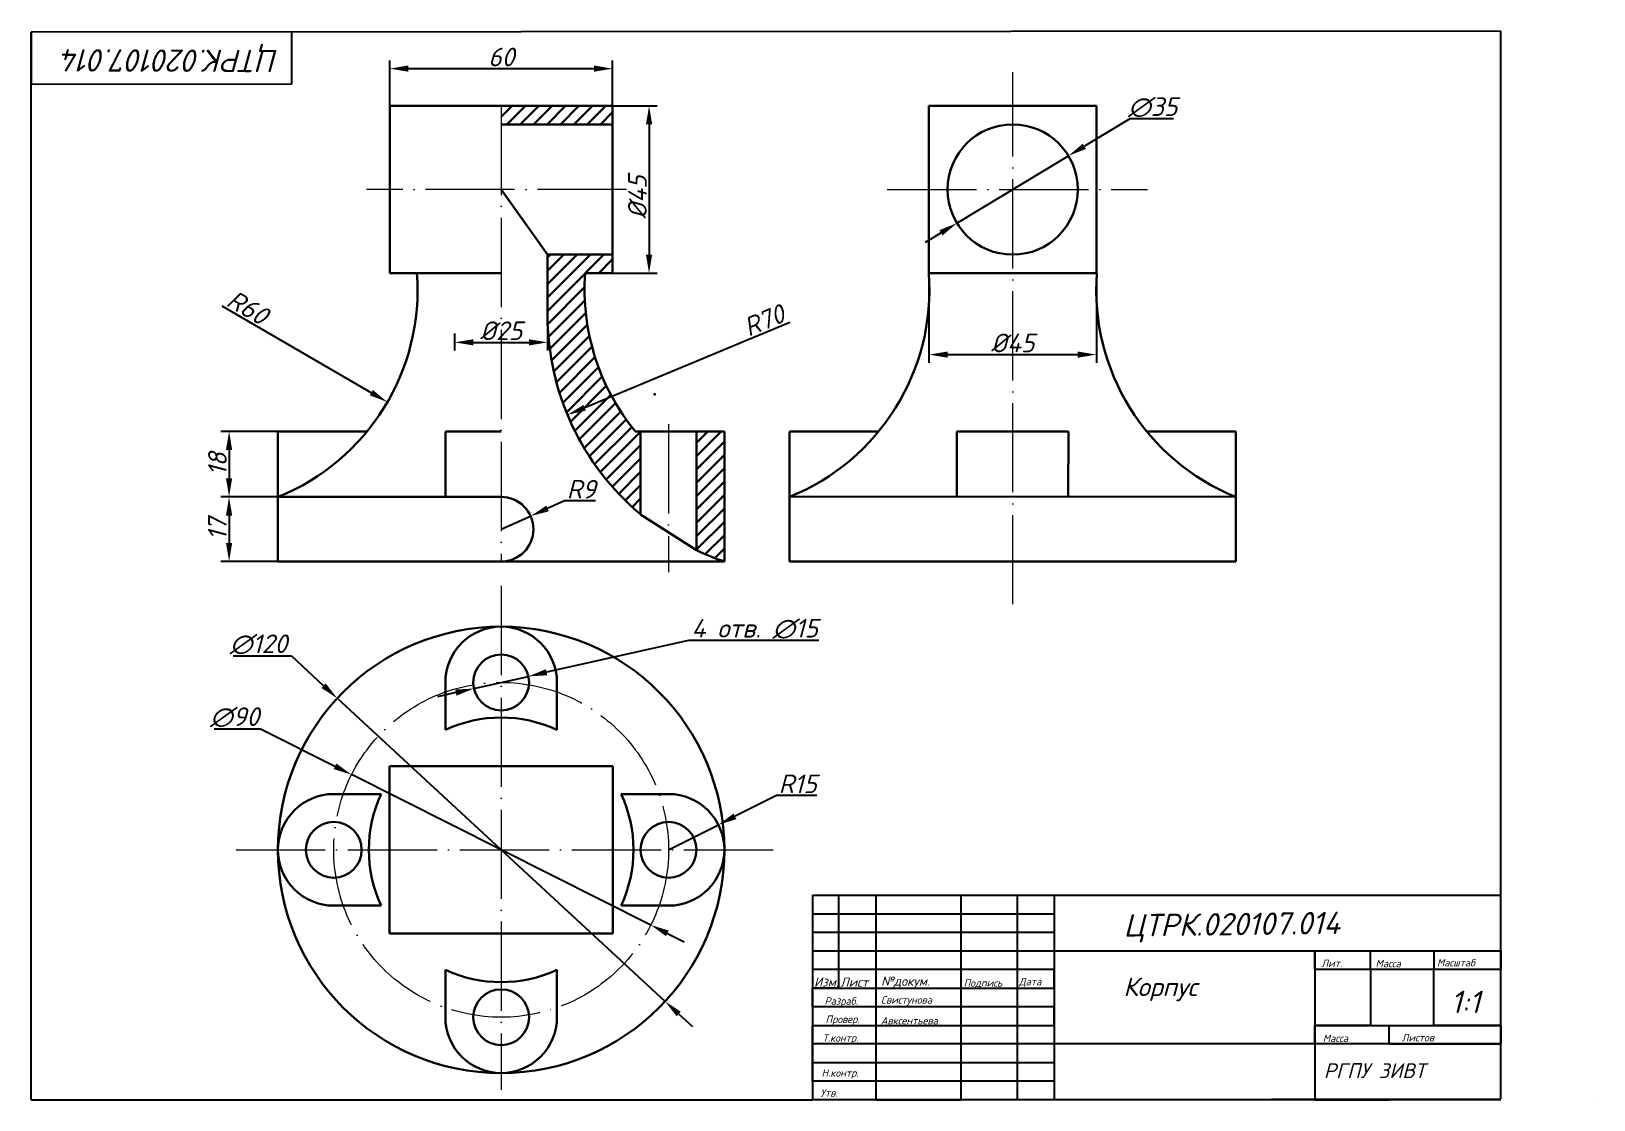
# Model space of a CAD drawing. Header units: millimetres. Extents: x 20 to 440, y 5 to 292.
import ezdxf

# ---------------------------------------------------------------- set-up
doc = ezdxf.new("R2010")
doc.units = ezdxf.units.MM
doc.linetypes.add('ACAD_ISO04W100', pattern=[30, 24, -3, 0, -3])
doc.layers.add('Оси', color=20, linetype='ACAD_ISO04W100', lineweight=20)
doc.layers.add('Основной', color=7, linetype='Continuous', lineweight=30)
for name, color, linetype in [('Размеры', 255, 'Continuous'), ('Рамка', 7, 'Continuous'), ('Текст', 7, 'Continuous')]:
    doc.layers.add(name, color=color, linetype=linetype)
doc.styles.get("Standard").update_dxf_attribs({"font": 'isocpeui.ttf'})
doc.dimstyles.new('Копия Standard', dxfattribs={"dimtxt": 5, "dimasz": 5, "dimexe": 2.18, "dimexo": 0.063, "dimtad": 1, "dimtoh": 1, "dimdec": 0, "dimdsep": 46, "dimtxsty": 'Standard', "dimcen": 0, "dimadec": 0, "dimazin": 0, "dimtfac": 1, "dimtdec": 0, "dimtmove": 0, "dimatfit": 3, "dimfxl": 1, "dimtolj": 1, "dimtzin": 0, "dimarcsym": 0})

# ---------------------------------------------------------------- blocks, each defined once
blk = doc.blocks.new('*D1')
at = {"layer": 'Defpoints', "color": 0, "transparency": 16777216}
for p in [(86.31, 184.68), (73.18, 167.05), (86.31, 167.05)]:
    blk.add_point(p, dxfattribs=at)
at = {"layer": 'Размеры', "color": 0, "lineweight": -2, "transparency": 16777216}
for p, q in [((86.25, 184.68), (71, 184.68)), ((73.18, 179.68), (73.18, 172.05)), ((86.25, 167.05), (71, 167.05))]:
    blk.add_line(p, q, dxfattribs=at)
at = {"layer": 'Размеры', "color": 0, "transparency": 16777216}
for points in [[(72.34, 179.68), (74.01, 179.68), (73.18, 184.68)], [(72.34, 172.05), (74.01, 172.05), (73.18, 167.05)]]:
    blk.add_solid(points, dxfattribs=at)
at = {"layer": 'Размеры', "color": 0, "transparency": 16777216, "insert": (70.05, 175.87), "char_height": 5, "attachment_point": 5, "rotation": 90}
blk.add_mtext('\\A1;18', dxfattribs=at)
blk = doc.blocks.new('*D2')
at = {"layer": 'Defpoints', "color": 0, "transparency": 16777216}
for p in [(86.31, 167.05), (73.18, 149.68), (86.31, 149.68)]:
    blk.add_point(p, dxfattribs=at)
at = {"layer": 'Размеры', "color": 0, "lineweight": -2, "transparency": 16777216}
for p, q in [((86.25, 167.05), (71, 167.05)), ((73.18, 162.05), (73.18, 154.68)), ((86.25, 149.68), (71, 149.68))]:
    blk.add_line(p, q, dxfattribs=at)
at = {"layer": 'Размеры', "color": 0, "transparency": 16777216}
for points in [[(72.34, 162.05), (74.01, 162.05), (73.18, 167.05)], [(72.34, 154.68), (74.01, 154.68), (73.18, 149.68)]]:
    blk.add_solid(points, dxfattribs=at)
at = {"layer": 'Размеры', "color": 0, "transparency": 16777216, "insert": (70.02, 158.37), "char_height": 5, "attachment_point": 5, "rotation": 90}
blk.add_mtext('\\A1;17', dxfattribs=at)
blk = doc.blocks.new('*D3')
at = {"layer": 'Defpoints', "color": 0, "transparency": 16777216}
for p in [(63.85, 222.68), (115.74, 192.56)]:
    blk.add_point(p, dxfattribs=at)
at = {"layer": 'Размеры', "color": 0, "lineweight": -2, "transparency": 16777216}
blk.add_line((71.22, 218.41), (111.42, 195.07), dxfattribs=at)
at = {"layer": 'Размеры', "color": 0, "transparency": 16777216}
blk.add_solid([(111.84, 195.79), (111, 194.35), (115.74, 192.56)], dxfattribs=at)
at = {"layer": 'Размеры', "color": 0, "transparency": 16777216, "insert": (78.15, 218), "char_height": 5, "attachment_point": 5, "rotation": 329.8645}
blk.add_mtext('\\A1;R60', dxfattribs=at)
blk = doc.blocks.new('*D4')
at = {"layer": 'Defpoints', "color": 0, "transparency": 16777216}
for p in [(154.24, 161.91), (146.31, 158.37)]:
    blk.add_point(p, dxfattribs=at)
at = {"layer": 'Размеры', "color": 0, "lineweight": -2, "transparency": 16777216}
for p, q in [((163.37, 165.99), (158.8, 163.95)), ((171.68, 165.99), (163.37, 165.99)), ((146.31, 158.37), (154.24, 161.91))]:
    blk.add_line(p, q, dxfattribs=at)
at = {"layer": 'Размеры', "color": 0, "transparency": 16777216}
blk.add_solid([(158.46, 164.71), (159.14, 163.19), (154.24, 161.91)], dxfattribs=at)
at = {"layer": 'Размеры', "color": 0, "transparency": 16777216, "insert": (167.84, 169.12), "char_height": 5, "attachment_point": 5}
blk.add_mtext('\\A1;R9', dxfattribs=at)
blk = doc.blocks.new('*D5')
at = {"layer": 'Defpoints', "color": 0, "transparency": 16777216}
for p in [(102.26, 112.91), (190.37, 31.45)]:
    blk.add_point(p, dxfattribs=at)
at = {"layer": 'Размеры', "color": 0, "lineweight": -2, "transparency": 16777216}
for p, q in [((74.3, 124.29), (89.95, 124.29)), ((89.95, 124.29), (98.59, 116.3)), ((190.37, 31.45), (102.26, 112.91)), ((194.04, 28.05), (197.71, 24.66))]:
    blk.add_line(p, q, dxfattribs=at)
at = {"layer": 'Размеры', "color": 0, "transparency": 16777216}
for points in [[(99.15, 116.92), (98.02, 115.69), (102.26, 112.91)], [(194.61, 28.66), (193.48, 27.44), (190.37, 31.45)]]:
    blk.add_solid(points, dxfattribs=at)
at = {"layer": 'Размеры', "color": 0, "transparency": 16777216, "insert": (81.09, 127.41), "char_height": 5, "attachment_point": 5}
blk.add_mtext('\\A1;∅120', dxfattribs=at)
blk = doc.blocks.new('*D6')
at = {"layer": 'Defpoints', "color": 0, "transparency": 16777216}
for p in [(106.11, 92.39), (186.52, 51.97)]:
    blk.add_point(p, dxfattribs=at)
at = {"layer": 'Размеры', "color": 0, "lineweight": -2, "transparency": 16777216}
for p, q in [((69.18, 104.71), (81.6, 104.71)), ((81.6, 104.71), (101.64, 94.63)), ((186.52, 51.97), (106.11, 92.39)), ((190.99, 49.72), (195.46, 47.48))]:
    blk.add_line(p, q, dxfattribs=at)
at = {"layer": 'Размеры', "color": 0, "transparency": 16777216}
for points in [[(102.01, 95.38), (101.27, 93.89), (106.11, 92.39)], [(191.36, 50.47), (190.62, 48.98), (186.52, 51.97)]]:
    blk.add_solid(points, dxfattribs=at)
at = {"layer": 'Размеры', "color": 0, "transparency": 16777216, "insert": (74.68, 107.83), "char_height": 5, "attachment_point": 5}
blk.add_mtext('\\A1;∅90', dxfattribs=at)
blk = doc.blocks.new('*D7')
at = {"layer": 'Defpoints', "color": 0, "transparency": 16777216}
for p in [(153.63, 118.82), (139, 115.54)]:
    blk.add_point(p, dxfattribs=at)
at = {"layer": 'Размеры', "color": 0, "lineweight": -2, "transparency": 16777216}
for p, q in [((196.64, 128.46), (158.51, 119.91)), ((231.69, 128.46), (196.64, 128.46)), ((139, 115.54), (153.63, 118.82)), ((134.12, 114.44), (129.24, 113.35))]:
    blk.add_line(p, q, dxfattribs=at)
at = {"layer": 'Размеры', "color": 0, "transparency": 16777216}
for points in [[(158.33, 120.73), (158.69, 119.1), (153.63, 118.82)], [(133.94, 115.26), (134.3, 113.63), (139, 115.54)]]:
    blk.add_solid(points, dxfattribs=at)
at = {"layer": 'Размеры', "color": 0, "transparency": 16777216, "insert": (214.47, 131.59), "char_height": 5, "attachment_point": 5}
blk.add_mtext('\\A1;4 отв. ∅15', dxfattribs=at)
blk = doc.blocks.new('*D8')
at = {"layer": 'Defpoints', "color": 0, "transparency": 16777216}
for p in [(228.78, 215.98), (164.14, 189.11)]:
    blk.add_point(p, dxfattribs=at)
at = {"layer": 'Размеры', "color": 0, "lineweight": -2, "transparency": 16777216}
blk.add_line((223.89, 213.95), (168.76, 191.03), dxfattribs=at)
at = {"layer": 'Размеры', "color": 0, "transparency": 16777216}
blk.add_solid([(168.44, 191.8), (169.08, 190.26), (164.14, 189.11)], dxfattribs=at)
at = {"layer": 'Размеры', "color": 0, "transparency": 16777216, "insert": (216.95, 214.49), "char_height": 5, "attachment_point": 5, "rotation": 22.5722}
blk.add_mtext('\\A1;R70', dxfattribs=at)
blk = doc.blocks.new('*D9')
at = {"layer": 'Defpoints', "color": 0, "transparency": 16777216}
for p in [(298.8, 258.73), (268.83, 240.64)]:
    blk.add_point(p, dxfattribs=at)
at = {"layer": 'Размеры', "color": 0, "lineweight": -2, "transparency": 16777216}
for p, q in [((315.28, 268.68), (303.08, 261.31)), ((327.05, 268.68), (315.28, 268.68)), ((268.83, 240.64), (298.8, 258.73)), ((264.55, 238.06), (260.27, 235.48))]:
    blk.add_line(p, q, dxfattribs=at)
at = {"layer": 'Размеры', "color": 0, "transparency": 16777216}
for points in [[(302.65, 262.02), (303.51, 260.6), (298.8, 258.73)], [(264.12, 238.77), (264.98, 237.35), (268.83, 240.64)]]:
    blk.add_solid(points, dxfattribs=at)
at = {"layer": 'Размеры', "color": 0, "transparency": 16777216, "insert": (321.48, 271.8), "char_height": 5, "attachment_point": 5}
blk.add_mtext('\\A1;∅35', dxfattribs=at)
blk = doc.blocks.new('*D10')
at = {"layer": 'Defpoints', "color": 0, "transparency": 16777216}
for p in [(204.71, 78.93), (191.31, 72.18)]:
    blk.add_point(p, dxfattribs=at)
at = {"layer": 'Размеры', "color": 0, "lineweight": -2, "transparency": 16777216}
for p, q in [((220.29, 86.8), (209.17, 81.19)), ((231.16, 86.8), (220.29, 86.8)), ((191.31, 72.18), (204.71, 78.93))]:
    blk.add_line(p, q, dxfattribs=at)
at = {"layer": 'Размеры', "color": 0, "transparency": 16777216}
blk.add_solid([(208.8, 81.93), (209.55, 80.44), (204.71, 78.93)], dxfattribs=at)
at = {"layer": 'Размеры', "color": 0, "transparency": 16777216, "insert": (226.04, 89.92), "char_height": 5, "attachment_point": 5}
blk.add_mtext('\\A1;R15', dxfattribs=at)
blk = doc.blocks.new('*D11')
at = {"layer": 'Defpoints', "color": 0, "transparency": 16777216}
for p in [(176.28, 282.18), (116.35, 272.18), (176.28, 272.18)]:
    blk.add_point(p, dxfattribs=at)
at = {"layer": 'Размеры', "color": 0, "lineweight": -2, "transparency": 16777216}
for p, q in [((116.35, 272.25), (116.35, 284.36)), ((121.35, 282.18), (171.28, 282.18)), ((176.28, 272.25), (176.28, 284.36))]:
    blk.add_line(p, q, dxfattribs=at)
at = {"layer": 'Размеры', "color": 0, "transparency": 16777216}
for points in [[(121.35, 283.02), (121.35, 281.35), (116.35, 282.18)], [(171.28, 283.02), (171.28, 281.35), (176.28, 282.18)]]:
    blk.add_solid(points, dxfattribs=at)
at = {"layer": 'Размеры', "color": 0, "transparency": 16777216, "insert": (146.35, 285.31), "char_height": 5, "attachment_point": 5}
blk.add_mtext('\\A1;60', dxfattribs=at)
blk = doc.blocks.new('*D12')
at = {"layer": 'Defpoints', "color": 0, "transparency": 16777216}
for p in [(176.28, 272.18), (176.28, 227.18), (186.07, 227.18)]:
    blk.add_point(p, dxfattribs=at)
at = {"layer": 'Размеры', "color": 0, "lineweight": -2, "transparency": 16777216}
for p, q in [((176.34, 272.18), (188.25, 272.18)), ((186.07, 267.18), (186.07, 232.18)), ((176.34, 227.18), (188.25, 227.18))]:
    blk.add_line(p, q, dxfattribs=at)
at = {"layer": 'Размеры', "color": 0, "transparency": 16777216}
for points in [[(185.23, 267.18), (186.9, 267.18), (186.07, 272.18)], [(185.23, 232.18), (186.9, 232.18), (186.07, 227.18)]]:
    blk.add_solid(points, dxfattribs=at)
at = {"layer": 'Размеры', "color": 0, "transparency": 16777216, "insert": (182.94, 247.63), "char_height": 5, "attachment_point": 5, "rotation": 90}
blk.add_mtext('\\A1;%%C45', dxfattribs=at)
blk = doc.blocks.new('*D13')
at = {"layer": 'Defpoints', "color": 0, "transparency": 16777216}
for p in [(261.31, 227.18), (306.31, 227.18), (306.31, 205.31)]:
    blk.add_point(p, dxfattribs=at)
at = {"layer": 'Размеры', "color": 0, "lineweight": -2, "transparency": 16777216}
for p, q in [((261.31, 227.12), (261.31, 203.13)), ((306.31, 227.12), (306.31, 203.13)), ((266.31, 205.31), (301.31, 205.31))]:
    blk.add_line(p, q, dxfattribs=at)
at = {"layer": 'Размеры', "color": 0, "transparency": 16777216}
for points in [[(266.31, 206.14), (266.31, 204.48), (261.31, 205.31)], [(301.31, 206.14), (301.31, 204.48), (306.31, 205.31)]]:
    blk.add_solid(points, dxfattribs=at)
at = {"layer": 'Размеры', "color": 0, "transparency": 16777216, "insert": (283.81, 208.44), "char_height": 5, "attachment_point": 5}
blk.add_mtext('\\A1;%%C45', dxfattribs=at)
blk = doc.blocks.new('*D14')
at = {"layer": 'Defpoints', "color": 0, "transparency": 16777216}
for p in [(158.78, 232.18), (133.81, 211.03), (158.78, 208.6)]:
    blk.add_point(p, dxfattribs=at)
at = {"layer": 'Размеры', "color": 0, "lineweight": -2, "transparency": 16777216}
for p, q in [((158.78, 232.12), (158.78, 206.42)), ((133.81, 210.97), (133.81, 206.42)), ((138.81, 208.6), (153.78, 208.6))]:
    blk.add_line(p, q, dxfattribs=at)
at = {"layer": 'Размеры', "color": 0, "transparency": 16777216}
for points in [[(138.81, 209.43), (138.81, 207.77), (133.81, 208.6)], [(153.78, 209.43), (153.78, 207.77), (158.78, 208.6)]]:
    blk.add_solid(points, dxfattribs=at)
at = {"layer": 'Размеры', "color": 0, "transparency": 16777216, "insert": (146.3, 211.72), "char_height": 5, "attachment_point": 5}
blk.add_mtext('\\A1;%%C25', dxfattribs=at)

msp = doc.modelspace()

# ---------------------------------------------------------------- hatches: boundary and pattern name
at = {"layer": 'Основной'}
h = msp.add_hatch(dxfattribs=at)
h.set_pattern_fill('ANSI31', color=256, scale=0.8)
h.set_pattern_definition([(45, (0, -10), (-1.796051, 1.796051), [])])
h.paths.add_polyline_path([(183.81, 162.33), (183.81, 184.68), (182.33, 184.68, -0.192615), (168.9, 227.18), (176.28, 227.18), (176.28, 232.18), (158.78, 232.18), (158.78, 215.98, 0.221848)])
h.paths.add_polyline_path([(206.31, 184.68), (198.81, 184.68), (198.81, 152.72, 0.02892), (206.31, 149.68)])
h.paths.add_polyline_path([(146.35, 272.18), (146.35, 267.18), (176.28, 267.18), (176.28, 272.18)])

# ---------------------------------------------------------------- linework, layer by layer
for p, q in [((230, 5), (230, 5)), ((440, 5), (440, 5))]:
    msp.add_line(p, q)
at = {"layer": 'Оси', "linetype": 'ACAD_ISO04W100'}
for p, q in [((283.81, 138.19), (283.81, 281.27)), ((146.35, 272.18), (146.31, 149.68)), ((180.04, 249.68), (110.1, 249.68)), ((250.1, 249.68), (320.04, 249.68)), ((191.31, 186.57), (191.31, 146.82)), ((146.31, 143.18), (146.31, 7.68)), ((75.04, 72.18), (220.28, 72.18))]:
    msp.add_line(p, q, dxfattribs=at)
msp.add_circle((146.31, 72.18), 45, dxfattribs=at)
at = {"layer": 'Основной'}
for p, q in [((116.35, 227.18), (116.35, 272.18)), ((116.35, 272.18), (146.35, 272.18)), ((176.28, 272.18), (146.28, 272.18)), ((176.28, 227.18), (176.28, 272.18)), ((261.31, 272.18), (306.31, 272.18)), ((261.31, 227.18), (261.31, 272.18)), ((306.31, 227.18), (306.31, 272.18)), ((176.28, 267.18), (146.28, 267.18)), ((158.78, 232.18), (146.31, 249.68)), ((176.28, 232.18), (158.78, 232.18)), ((158.78, 232.18), (158.78, 215.98)), ((146.31, 227.18), (116.35, 227.18)), ((168.78, 227.18), (176.28, 227.18)), ((261.31, 227.18), (306.31, 227.18)), ((86.31, 149.68), (86.31, 184.68)), ((86.31, 184.68), (110.29, 184.68)), ((131.31, 167.05), (131.31, 184.68)), ((131.31, 184.68), (146.31, 184.68)), ((206.31, 184.68), (182.33, 184.68)), ((183.81, 184.68), (183.81, 162.33)), ((198.81, 184.68), (198.81, 152.72)), ((206.31, 149.68), (206.31, 184.68)), ((223.81, 184.68), (247.8, 184.68)), ((223.81, 149.68), (223.81, 184.68)), ((268.84, 167.1), (268.81, 184.68)), ((268.81, 184.68), (298.81, 184.68)), ((298.68, 167.13), (298.81, 184.68)), ((319.85, 184.68), (343.81, 184.68)), ((343.81, 149.68), (343.81, 184.68)), ((168.71, 172.62), (168.71, 172.62)), ((86.31, 167.05), (146.31, 167.05)), ((223.81, 167.05), (343.82, 167.18)), ((183.81, 162.33), (198.81, 152.72)), ((146.31, 149.68), (86.31, 149.68)), ((146.31, 149.68), (206.31, 149.68)), ((223.81, 149.68), (343.81, 149.68)), ((146.31, 132.17), (146.31, 132.17)), ((131.31, 117.18), (131.31, 104.43)), ((161.31, 117.18), (161.31, 104.43)), ((116.31, 72.18), (116.31, 94.68)), ((116.31, 94.68), (176.31, 94.68)), ((176.31, 94.68), (176.31, 49.68)), ((101.31, 87.18), (114.06, 87.18)), ((191.31, 87.18), (178.57, 87.18)), ((116.31, 49.68), (116.31, 72.18)), ((101.31, 57.18), (114.06, 57.18)), ((191.31, 57.18), (178.57, 57.18)), ((176.31, 49.68), (116.31, 49.68)), ((131.31, 27.18), (131.31, 39.93)), ((161.31, 27.18), (161.31, 39.93))]:
    msp.add_line(p, q, dxfattribs=at)
for centre, radius in [((283.81, 249.68), 17.5), ((146.31, 72.18), 60), ((146.31, 117.18), 7.5), ((101.31, 72.18), 7.5), ((191.31, 72.18), 7.5), ((146.31, 27.18), 7.5)]:
    msp.add_circle(centre, radius, dxfattribs=at)
for centre, radius, start, end in [((63.85, 222.68), 60, 291.9838, 4.3012), ((228.73, 222.73), 60, 175.7417, 219.3517), ((201.41, 222.73), 60, 291.9527, 4.2583), ((366.28, 222.68), 60, 175.6988, 248.0162), ((228.78, 215.98), 70, 180, 230.0334), ((146.31, 158.37), 8.68, 270, 90), ((366.09, 222.36), 60, 248.2093, 248.2179), ((228.78, 215.98), 70, 244.6558, 251.2819), ((146.31, 117.18), 15, 0, 180), ((146.31, 72.18), 35.57, 65.0579, 114.9421), ((101.31, 72.18), 15, 90, 270), ((146.31, 72.18), 35.57, 155.0579, 204.9421), ((146.31, 72.18), 35.57, 335.0579, 24.9421), ((191.31, 72.18), 15, 270, 90), ((146.31, 72.18), 35.57, 245.0579, 294.9421), ((146.31, 27.18), 15, 180, 0)]:
    msp.add_arc(centre, radius, start, end, dxfattribs=at)
msp.add_point((187.56, 194.62), dxfattribs=at)
msp.add_point((187.56, 194.62), dxfattribs=at)
at = {"layer": 'Рамка'}
for p, q in [((415, 292.23), (20, 292)), ((20, 5), (20, 292)), ((20, 292), (20, 278)), ((90, 278.11), (90, 292.11)), ((415, 5.23), (415, 292.23)), ((20, 278), (90, 278.11)), ((230, 60), (415, 60)), ((230, 60), (230, 5)), ((237, 60), (237, 35)), ((247, 60), (247, 5)), ((270, 5), (270, 60)), ((270, 60), (285, 60)), ((285, 60), (285, 5)), ((295, 60), (295, 5)), ((230, 55), (295, 55)), ((295, 55), (295, 50)), ((295, 50), (230, 50)), ((230, 50), (230, 45)), ((230, 45), (415, 45)), ((365, 40), (365, 45)), ((365, 45), (365, 5)), ((380, 40), (380, 45)), ((380, 45), (397, 45)), ((397, 45), (397, 40)), ((415, 45), (415, 40)), ((295, 40), (230, 40)), ((295, 35), (295, 40)), ((415, 40), (365, 40)), ((397, 40), (380, 40)), ((380, 40), (380, 25)), ((397, 25), (397, 40)), ((237, 35), (230, 35)), ((230, 30), (230, 35)), ((230, 35), (295, 35)), ((295, 30), (230, 30)), ((295, 25), (295, 30)), ((230, 10), (230, 25)), ((230, 25), (295, 25)), ((365, 20), (365, 25)), ((365, 25), (415, 25)), ((380, 25), (365, 25)), ((385, 20), (385, 25)), ((415, 25), (397, 25)), ((415, 25), (415, 20)), ((415, 20), (415, 25)), ((415, 20), (230, 20)), ((230, 20), (230, 15)), ((385, 20), (365, 20)), ((385, 20), (415, 20)), ((230, 15), (295, 15)), ((295, 15), (295, 10)), ((295, 10), (230, 10)), ((20, 5), (230, 5)), ((230, 5), (415, 5.23)), ((230, 5), (230, 5)), ((415, 5), (230, 5)), ((247, 5), (270, 5)), ((365, 5), (385, 5))]:
    msp.add_line(p, q, dxfattribs=at)

# ---------------------------------------------------------------- texts
at = {"layer": 'Текст', "lineweight": 30, "char_height": 6, "attachment_point": 1}
for insert, rotation in [((86.61, 281.22), 179.7906), ((313.56, 54.85), 0.7)]:
    msp.add_mtext_dynamic_manual_height_columns('ЦТРК.020107.014', width=62, gutter_width=25, heights=[0], dxfattribs=dict(at, insert=insert, rotation=rotation))
at = {"layer": 'Текст', "lineweight": 30}
for s, width, insert, char_height, attachment_point in [('Лит.', 15, (366.78, 42.69), 2, 1), ('Масса', 17, (381.35, 42.62), 2, 1), ('Масштаб', 19.5, (397.85, 42.84), 2, 1), ('Изм.', 7, (230.42, 37.91), 2.5, 1), ('Лист', 9.82, (237.46, 36.61), 2.5, 4), ('№докум.', 23, (248.45, 38.13), 2.5, 1), ('Корпус', 32, (313.56, 37.85), 5, 1), ('Подпись', 15, (270.63, 37.4), 2, 1), ('Дата', 10, (285.49, 37.76), 2, 1), ('1:1', 18, (401.52, 34.31), 6, 1), ('Разраб.', 17, (233.23, 32.55), 2, 1), ('Свистунова', 23, (248.42, 32.84), 2, 1), ('Провер.', 17, (233.51, 27.64), 2, 1), ('Авксентьева', 23.5, (248.36, 27.26), 2, 1), ('Т.контр.', 17, (232.72, 22.62), 2, 1), ('Масса', 17, (367.17, 22.53), 2, 1), ('Листов', 31.5, (388.37, 22.69), 2, 1), ('{\\H0.4x;Н.контр.}', 17, (232.43, 13.2), 5, 1), ('РГПУ 3ИВТ', 50, (367.43, 14.81), 4, 1), ('Утв.', 17, (232.15, 7.84), 2, 1)]:
    msp.add_mtext_dynamic_manual_height_columns(s, width=width, gutter_width=25, heights=[0], dxfattribs=dict(at, insert=insert, char_height=char_height, attachment_point=attachment_point))

# ---------------------------------------------------------------- dimensions: what is measured, and where the dimension line sits
at = {"layer": 'Размеры'}
dim = msp.add_linear_dim(base=(176.28, 282.18), p1=(116.35, 272.18), p2=(176.28, 272.18), dimstyle='Копия Standard', dxfattribs=at)
dim.commit()
dim.dimension.update_dxf_attribs({"geometry": '*D11', "text_midpoint": (146.35, 282.18), "dimtype": 160})
for p1, p2, picture, middle in [((268.83, 240.64), (298.8, 258.73), '*D9', (321.48, 268.68)), ((190.37, 31.45), (102.26, 112.91), '*D5', (81.09, 124.29)), ((186.52, 51.97), (106.11, 92.39), '*D6', (74.68, 104.71))]:
    dim = msp.add_diameter_dim_2p(p1=p1, p2=p2, dimstyle='Копия Standard', dxfattribs=at)
    dim.commit()
    dim.dimension.update_dxf_attribs({"geometry": picture, "text_midpoint": middle, "dimtype": 163})
dim = msp.add_linear_dim(base=(186.07, 227.18), p1=(176.28, 272.18), p2=(176.28, 227.18), angle=90, text='%%C<>', dimstyle='Копия Standard', dxfattribs=at)
dim.commit()
dim.dimension.update_dxf_attribs({"geometry": '*D12', "text_midpoint": (186.07, 247.63), "dimtype": 160})
dim = msp.add_linear_dim(base=(158.78, 208.6), p1=(133.81, 211.03), p2=(158.78, 232.18), text='%%C<>', dimstyle='Копия Standard', dxfattribs=at)
dim.commit()
dim.dimension.update_dxf_attribs({"geometry": '*D14', "text_midpoint": (146.3, 211.72)})
dim = msp.add_linear_dim(base=(306.31, 205.31), p1=(261.31, 227.18), p2=(306.31, 227.18), text='%%C<>', dimstyle='Копия Standard', dxfattribs=at)
dim.commit()
dim.dimension.update_dxf_attribs({"geometry": '*D13', "text_midpoint": (283.81, 205.31), "dimtype": 160})
for center, mpoint, picture, middle in [((63.85, 222.68), (115.74, 192.56), '*D3', (76.58, 215.3)), ((228.78, 215.98), (164.14, 189.11), '*D8', (218.17, 211.57)), ((191.31, 72.18), (204.71, 78.93), '*D10', (226.04, 86.8))]:
    dim = msp.add_radius_dim(center=center, mpoint=mpoint, dimstyle='Копия Standard', dxfattribs=at)
    dim.commit()
    dim.dimension.update_dxf_attribs({"geometry": picture, "text_midpoint": middle, "dimtype": 164})
dim = msp.add_linear_dim(base=(73.18, 167.05), p1=(86.31, 184.68), p2=(86.31, 167.05), angle=90, dimstyle='Копия Standard', dxfattribs=at)
dim.commit()
dim.dimension.update_dxf_attribs({"geometry": '*D1', "text_midpoint": (73.18, 175.87), "dimtype": 160})
dim = msp.add_radius_dim(center=(146.31, 158.37), mpoint=(154.24, 161.91), dimstyle='Копия Standard', dxfattribs=at)
dim.commit()
dim.dimension.update_dxf_attribs({"geometry": '*D4', "text_midpoint": (167.84, 169.12)})
dim = msp.add_linear_dim(base=(73.18, 149.68), p1=(86.31, 167.05), p2=(86.31, 149.68), angle=90, dimstyle='Копия Standard', dxfattribs=at)
dim.commit()
dim.dimension.update_dxf_attribs({"geometry": '*D2', "text_midpoint": (70.02, 158.37)})
dim = msp.add_diameter_dim_2p(p1=(139, 115.54), p2=(153.63, 118.82), text='4 отв. <>', dimstyle='Копия Standard', dxfattribs=at)
dim.commit()
dim.dimension.update_dxf_attribs({"geometry": '*D7', "text_midpoint": (196.64, 128.46), "dimtype": 163})

doc.saveas('drawing.dxf')
